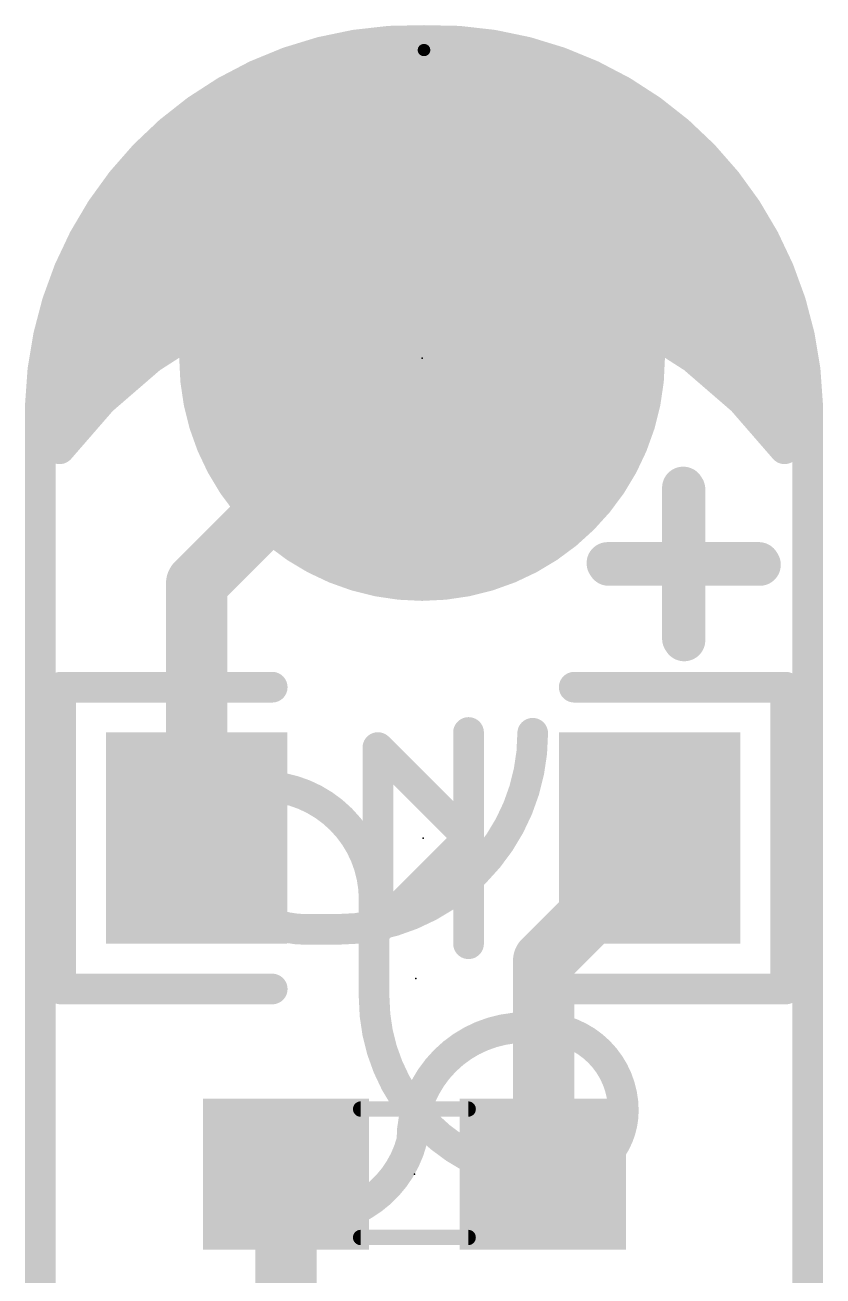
# Model space of a CAD drawing. Extents: x -26 to 81, y -13 to 14.
# Drawn here: x 7.13 to 12.41, y 5.49 to 13.78 of the extents above; entities that cross this region are included whole.
import ezdxf

# ---------------------------------------------------------------- set-up
doc = ezdxf.new("R2010")
doc.units = 0
for name, color, linetype in [('1', 12, 'CONTINUOUS'), ('16', 132, 'CONTINUOUS'), ('17', 110, 'CONTINUOUS'), ('20', 53, 'CONTINUOUS'), ('21', 41, 'CONTINUOUS'), ('22', 40, 'CONTINUOUS'), ('23', 53, 'CONTINUOUS'), ('24', 53, 'CONTINUOUS'), ('51', 53, 'CONTINUOUS')]:
    doc.layers.add(name, color=color, linetype=linetype)

# ---------------------------------------------------------------- blocks, each defined once
blk = doc.blocks.new('RECT')
blk.add_solid([(-0.5, -0.5), (0.5, -0.5), (-0.5, 0.5), (0.5, 0.5)])
blk = doc.blocks.new('ROUNDP')
at = {"const_width": 0.5}
blk.add_lwpolyline([(0, -0.25, 1), (0, 0.25, 1), (0, -0.25)], format="xyb", dxfattribs=at)

msp = doc.modelspace()

# ---------------------------------------------------------------- linework, layer by layer
at = {"layer": '1'}
for points, const_width in [([(9.3963, 13.5487), (9.0415, 13.4725)], 0.2032), ([(9.7587, 13.5697), (9.3963, 13.5487)], 0.2032), ([(10.121, 13.5487), (9.7587, 13.5697)], 0.2032), ([(10.4759, 13.4725), (10.121, 13.5487)], 0.2032), ([(9.0415, 13.4725), (8.7024, 13.343)], 0.2032), ([(8.8811, 13.4112), (10.6363, 13.4112)], 0.2032), ([(10.8149, 13.343), (10.4759, 13.4725)], 0.2032), ([(8.7024, 13.343), (8.3872, 13.1631)], 0.2032), ([(11.1302, 13.1631), (10.8149, 13.343)], 0.2032), ([(8.3872, 13.1631), (8.1031, 12.9372)], 0.2032), ([(8.4659, 13.208), (11.0515, 13.208)], 0.2032), ([(11.4142, 12.9372), (11.1302, 13.1631)], 0.2032), ([(8.1881, 13.0048), (11.3292, 13.0048)], 0.2032), ([(8.1031, 12.9372), (7.8569, 12.6705)], 0.2032), ([(11.6604, 12.6705), (11.4142, 12.9372)], 0.2032), ([(7.978, 12.8016), (11.5394, 12.8016)], 0.2032), ([(7.8569, 12.6705), (7.6544, 12.3693)], 0.2032), ([(11.8629, 12.3693), (11.6604, 12.6705)], 0.2032), ([(7.8085, 12.5984), (11.7089, 12.5984)], 0.2032), ([(7.6544, 12.3693), (7.5003, 12.0407)], 0.2032), ([(7.6718, 12.3952), (11.8455, 12.3952)], 0.2032), ([(12.017, 12.0407), (11.8629, 12.3693)], 0.2032), ([(7.5713, 12.192), (11.9461, 12.192)], 0.2032), ([(8.7113, 11.9809), (9.1216, 12.1013)], 0.2032), ([(9.1216, 12.1013), (9.5449, 12.1621)], 0.2032), ([(9.5449, 12.1621), (9.9725, 12.1621)], 0.2032), ([(9.9725, 12.1621), (10.3958, 12.1013)], 0.2032), ([(10.3958, 12.1013), (10.8061, 11.9809)], 0.2032), ([(7.5003, 12.0407), (7.3983, 11.6924)], 0.2032), ([(12.1191, 11.6924), (12.017, 12.0407)], 0.2032), ([(7.4851, 11.9888), (8.7382, 11.9888)], 0.2032), ([(8.3222, 11.8034), (8.7113, 11.9809)], 0.2032), ([(10.7792, 11.9888), (12.0322, 11.9888)], 0.2032), ([(10.8061, 11.9809), (11.1951, 11.8034)], 0.2032), ([(7.4256, 11.7856), (8.2944, 11.7856)], 0.2032), ([(7.9624, 11.5724), (8.3222, 11.8034)], 0.2032), ([(11.1951, 11.8034), (11.555, 11.5724)], 0.2032), ([(11.2229, 11.7856), (12.0918, 11.7856)], 0.2032), ([(7.3983, 11.6924), (7.3507, 11.3326)], 0.2032), ([(8.2663, 10.0773), (9.7587, 11.5697)], 0.4064), ([(12.1667, 11.3326), (12.1191, 11.6924)], 0.2032), ([(7.3838, 11.5824), (7.9779, 11.5824)], 0.2032), ([(7.639, 11.2926), (7.9624, 11.5724)], 0.2032), ([(11.5395, 11.5824), (12.1336, 11.5824)], 0.2032), ([(11.555, 11.5724), (11.8784, 11.2926)], 0.2032), ([(7.3569, 11.3792), (7.739, 11.3792)], 0.2032), ([(11.7783, 11.3792), (12.1605, 11.3792)], 0.2032), ([(7.3507, 11.3326), (7.3587, 10.9697)], 0.2032), ([(7.3587, 10.9697), (7.639, 11.2926)], 0.2032), ([(11.8784, 11.2926), (12.1587, 10.9697)], 0.2032), ([(12.1587, 10.9697), (12.1667, 11.3326)], 0.2032), ([(7.3541, 11.176), (7.5377, 11.176)], 0.2032), ([(11.9796, 11.176), (12.1632, 11.176)], 0.2032), ([(7.3586, 10.9728), (7.3614, 10.9728)], 0.2032), ([(12.156, 10.9728), (12.1587, 10.9728)], 0.2032), ([(8.2663, 8.3896), (8.2663, 10.0773)], 0.4064), ([(11.2663, 8.3896), (11.2663, 8.2793)], 0.4064), ([(11.2663, 8.2793), (10.5639, 7.5768)], 0.4064), ([(10.5639, 7.5768), (10.5639, 6.168)], 0.4064), ([(8.8579, 6.162), (8.8579, 4.0504)], 0.4064), ([(10.5639, 6.168), (10.5579, 6.162)], 0.4064)]:
    msp.add_lwpolyline(points, dxfattribs=dict(at, const_width=const_width))
for points, const_width in [([(9.3934, 13.5994, 1), (9.3993, 13.498)], 0.1016), ([(9.407, 13.499, 1), (9.3857, 13.5983)], 0.1016), ([(9.7616, 13.6204, 1), (9.7557, 13.519)], 0.1016), ([(9.7616, 13.519, 1), (9.7557, 13.6204)], 0.1016), ([(10.1317, 13.5983, 1), (10.1104, 13.499)], 0.1016), ([(10.1181, 13.498, 1), (10.124, 13.5994)], 0.1016), ([(8.8811, 13.462, 1), (8.8811, 13.3604)], 0.1016), ([(9.0308, 13.5222, 1), (9.0521, 13.4228)], 0.1016), ([(9.0596, 13.425, 1), (9.0234, 13.5199)], 0.1016), ([(10.494, 13.5199, 1), (10.4578, 13.425)], 0.1016), ([(10.4652, 13.4228, 1), (10.4865, 13.5222)], 0.1016), ([(10.6363, 13.3604, 1), (10.6363, 13.462)], 0.1016), ([(8.6843, 13.3904, 1), (8.7206, 13.2955)], 0.1016), ([(8.7276, 13.2988, 1), (8.6773, 13.3871)], 0.1016), ([(10.8401, 13.3871, 1), (10.7898, 13.2988)], 0.1016), ([(10.7968, 13.2955, 1), (10.8331, 13.3904)], 0.1016), ([(8.4188, 13.1234, 1), (8.3556, 13.2029)], 0.1016), ([(8.4659, 13.2588, 1), (8.4659, 13.1572)], 0.1016), ([(11.0515, 13.1572, 1), (11.0515, 13.2588)], 0.1016), ([(11.1618, 13.2029, 1), (11.0986, 13.1234)], 0.1016), ([(8.362, 13.2072, 1), (8.4124, 13.119)], 0.1016), ([(11.105, 13.119, 1), (11.1554, 13.2072)], 0.1016), ([(8.1881, 13.0556, 1), (8.1881, 12.954)], 0.1016), ([(11.3292, 12.954, 1), (11.3292, 13.0556)], 0.1016), ([(8.0715, 12.9769, 1), (8.1347, 12.8974)], 0.1016), ([(8.1404, 12.9027, 1), (8.0658, 12.9716)], 0.1016), ([(11.4516, 12.9716, 1), (11.3769, 12.9027)], 0.1016), ([(11.3826, 12.8974, 1), (11.4459, 12.9769)], 0.1016), ([(7.978, 12.8524, 1), (7.978, 12.7508)], 0.1016), ([(11.5394, 12.7508, 1), (11.5394, 12.8524)], 0.1016), ([(7.8991, 12.6421, 1), (7.8148, 12.6988)], 0.1016), ([(11.7026, 12.6988, 1), (11.6183, 12.6421)], 0.1016), ([(7.8085, 12.6492, 1), (7.8085, 12.5476)], 0.1016), ([(7.8196, 12.705, 1), (7.8943, 12.636)], 0.1016), ([(11.6231, 12.636, 1), (11.6977, 12.705)], 0.1016), ([(11.7089, 12.5476, 1), (11.7089, 12.6492)], 0.1016), ([(7.6123, 12.3976, 1), (7.6966, 12.341)], 0.1016), ([(7.7004, 12.3477, 1), (7.6084, 12.3909)], 0.1016), ([(7.6718, 12.446, 1), (7.6718, 12.3444)], 0.1016), ([(11.9089, 12.3909, 1), (11.8169, 12.3477)], 0.1016), ([(11.8208, 12.341, 1), (11.9051, 12.3976)], 0.1016), ([(11.8455, 12.3444, 1), (11.8455, 12.446)], 0.1016), ([(7.5713, 12.2428, 1), (7.5713, 12.1412)], 0.1016), ([(11.9461, 12.1412, 1), (11.9461, 12.2428)], 0.1016), ([(9.1144, 12.1516, 1), (9.1288, 12.051)], 0.1016), ([(9.1359, 12.0525, 1), (9.1073, 12.15)], 0.1016), ([(9.5449, 12.2129, 1), (9.5449, 12.1113)], 0.1016), ([(9.5521, 12.1118, 1), (9.5376, 12.2124)], 0.1016), ([(9.9797, 12.2124, 1), (9.9653, 12.1118)], 0.1016), ([(9.9725, 12.1113, 1), (9.9725, 12.2129)], 0.1016), ([(10.4101, 12.15, 1), (10.3815, 12.0525)], 0.1016), ([(10.3885, 12.051, 1), (10.403, 12.1516)], 0.1016), ([(7.4543, 12.0622, 1), (7.5463, 12.0191)], 0.1016), ([(7.5491, 12.0264, 1), (7.4516, 12.055)], 0.1016), ([(12.0658, 12.055, 1), (11.9683, 12.0264)], 0.1016), ([(11.971, 12.0191, 1), (12.063, 12.0622)], 0.1016), ([(7.4851, 12.0396, 1), (7.4851, 11.938)], 0.1016), ([(8.697, 12.0297, 1), (8.7256, 11.9322)], 0.1016), ([(8.7323, 11.9347, 1), (8.6902, 12.0271)], 0.1016), ([(8.7382, 11.938, 1), (8.7382, 12.0396)], 0.1016), ([(10.7792, 12.0396, 1), (10.7792, 11.938)], 0.1016), ([(10.8272, 12.0271, 1), (10.785, 11.9347)], 0.1016), ([(10.7918, 11.9322, 1), (10.8204, 12.0297)], 0.1016), ([(12.0322, 11.938, 1), (12.0322, 12.0396)], 0.1016), ([(7.4256, 11.8364, 1), (7.4256, 11.7348)], 0.1016), ([(8.3011, 11.8497, 1), (8.3433, 11.7572)], 0.1016), ([(8.2944, 11.7348, 1), (8.2944, 11.8364)], 0.1016), ([(8.3497, 11.7607, 1), (8.2948, 11.8462)], 0.1016), ([(11.2226, 11.8462, 1), (11.1677, 11.7607)], 0.1016), ([(11.2229, 11.8364, 1), (11.2229, 11.7348)], 0.1016), ([(11.1741, 11.7572, 1), (11.2162, 11.8497)], 0.1016), ([(12.0918, 11.7348, 1), (12.0918, 11.8364)], 0.1016), ([(7.4487, 11.6857, 1), (7.3479, 11.699)], 0.1016), ([(9.8305, 11.4979, 1), (9.6868, 11.6415)], 0.2032), ([(12.1694, 11.699, 1), (12.0687, 11.6857)], 0.1016), ([(7.3495, 11.7067, 1), (7.447, 11.6781)], 0.1016), ([(12.0703, 11.6781, 1), (12.1678, 11.7067)], 0.1016), ([(7.3838, 11.6332, 1), (7.3838, 11.5316)], 0.1016), ([(7.9349, 11.6152, 1), (7.9898, 11.5297)], 0.1016), ([(7.9956, 11.534, 1), (7.9291, 11.6109)], 0.1016), ([(7.9779, 11.5316, 1), (7.9779, 11.6332)], 0.1016), ([(11.5395, 11.6332, 1), (11.5395, 11.5316)], 0.1016), ([(11.5883, 11.6109, 1), (11.5218, 11.534)], 0.1016), ([(11.5276, 11.5297, 1), (11.5825, 11.6152)], 0.1016), ([(12.1336, 11.5316, 1), (12.1336, 11.6332)], 0.1016), ([(7.3569, 11.43, 1), (7.3569, 11.3284)], 0.1016), ([(7.739, 11.3284, 1), (7.739, 11.43)], 0.1016), ([(11.7783, 11.43, 1), (11.7783, 11.3284)], 0.1016), ([(12.1605, 11.3284, 1), (12.1605, 11.43)], 0.1016), ([(7.4015, 11.3337, 1), (7.2999, 11.3314)], 0.1016), ([(7.3003, 11.3392, 1), (7.4011, 11.3259)], 0.1016), ([(7.6057, 11.3311, 1), (7.6722, 11.2542)], 0.1016), ([(7.6773, 11.2593, 1), (7.6006, 11.3259)], 0.1016), ([(11.9167, 11.3259, 1), (11.84, 11.2593)], 0.1016), ([(11.8451, 11.2542, 1), (11.9116, 11.3311)], 0.1016), ([(12.2174, 11.3314, 1), (12.1159, 11.3337)], 0.1016), ([(12.1163, 11.3259, 1), (12.217, 11.3392)], 0.1016), ([(7.3541, 11.2268, 1), (7.3541, 11.1252)], 0.1016), ([(7.5377, 11.1252, 1), (7.5377, 11.2268)], 0.1016), ([(11.9796, 11.2268, 1), (11.9796, 11.1252)], 0.1016), ([(12.1632, 11.1252, 1), (12.1632, 11.2268)], 0.1016), ([(7.3586, 11.0236, 1), (7.3586, 10.922)], 0.1016), ([(7.3203, 11.003, 1), (7.397, 10.9364)], 0.1016), ([(7.3614, 10.922, 1), (7.3614, 11.0236)], 0.1016), ([(12.156, 11.0236, 1), (12.156, 10.922)], 0.1016), ([(12.1203, 10.9364, 1), (12.197, 11.003)], 0.1016), ([(12.1587, 10.922, 1), (12.1587, 11.0236)], 0.1016), ([(7.3079, 10.9686, 1), (7.4095, 10.9708)], 0.1016), ([(12.1079, 10.9708, 1), (12.2095, 10.9686)], 0.1016), ([(8.3679, 10.0773, 1), (8.1647, 10.0773)], 0.2032), ([(8.1945, 10.1492, 1), (8.3381, 10.0055)], 0.2032), ([(11.3679, 8.3896, 1), (11.1647, 8.3896)], 0.2032), ([(8.1647, 8.3896, 1), (8.3679, 8.3896)], 0.2032), ([(11.3381, 8.2074, 1), (11.1945, 8.3511)], 0.2032), ([(11.1647, 8.2793, 1), (11.3679, 8.2793)], 0.2032), ([(10.492, 7.6487, 1), (10.6357, 7.505)], 0.2032), ([(10.6655, 7.5768, 1), (10.4623, 7.5768)], 0.2032), ([(8.9595, 6.162, 1), (8.7563, 6.162)], 0.2032), ([(10.486, 6.2339, 1), (10.6297, 6.0902)], 0.2032), ([(10.6357, 6.0962, 1), (10.492, 6.2399)], 0.2032), ([(10.4623, 6.168, 1), (10.6655, 6.168)], 0.2032)]:
    msp.add_lwpolyline(points, format="xyb", dxfattribs=dict(at, const_width=const_width))
at = {"layer": '16', "const_width": 0.2032}
for points in [[(9.0415, 13.4725), (9.3963, 13.5487)], [(9.3963, 13.5487), (9.7587, 13.5697)], [(9.7587, 13.5697), (10.121, 13.5487)], [(10.121, 13.5487), (10.4759, 13.4725)], [(8.7024, 13.343), (9.0415, 13.4725)], [(8.8811, 13.4112), (10.6363, 13.4112)], [(10.4759, 13.4725), (10.8149, 13.343)], [(8.3872, 13.1631), (8.7024, 13.343)], [(10.8149, 13.343), (11.1302, 13.1631)], [(8.1031, 12.9372), (8.3872, 13.1631)], [(8.4659, 13.208), (11.0515, 13.208)], [(11.1302, 13.1631), (11.4142, 12.9372)], [(8.1881, 13.0048), (11.3292, 13.0048)], [(7.8569, 12.6705), (8.1031, 12.9372)], [(11.4142, 12.9372), (11.6604, 12.6705)], [(7.978, 12.8016), (11.5394, 12.8016)], [(7.6544, 12.3693), (7.8569, 12.6705)], [(11.6604, 12.6705), (11.8629, 12.3693)], [(7.8085, 12.5984), (11.7089, 12.5984)], [(7.5003, 12.0407), (7.6544, 12.3693)], [(7.6718, 12.3952), (11.8455, 12.3952)], [(11.8629, 12.3693), (12.017, 12.0407)], [(7.5713, 12.192), (11.9461, 12.192)], [(9.1216, 12.1013), (8.7113, 11.9809)], [(9.5449, 12.1621), (9.1216, 12.1013)], [(9.9725, 12.1621), (9.5449, 12.1621)], [(10.3958, 12.1013), (9.9725, 12.1621)], [(10.8061, 11.9809), (10.3958, 12.1013)], [(7.3983, 11.6924), (7.5003, 12.0407)], [(12.017, 12.0407), (12.1191, 11.6924)], [(7.4851, 11.9888), (8.7382, 11.9888)], [(8.7113, 11.9809), (8.3222, 11.8034)], [(10.7792, 11.9888), (12.0322, 11.9888)], [(11.1951, 11.8034), (10.8061, 11.9809)], [(7.4256, 11.7856), (8.2944, 11.7856)], [(8.3222, 11.8034), (7.9624, 11.5724)], [(11.555, 11.5724), (11.1951, 11.8034)], [(11.2229, 11.7856), (12.0918, 11.7856)], [(7.3507, 11.3326), (7.3983, 11.6924)], [(12.1191, 11.6924), (12.1667, 11.3326)], [(7.3838, 11.5824), (7.9779, 11.5824)], [(7.9624, 11.5724), (7.639, 11.2926)], [(11.5395, 11.5824), (12.1336, 11.5824)], [(11.8784, 11.2926), (11.555, 11.5724)], [(7.3569, 11.3792), (7.739, 11.3792)], [(11.7783, 11.3792), (12.1605, 11.3792)], [(7.3587, 10.9697), (7.3507, 11.3326)], [(7.639, 11.2926), (7.3587, 10.9697)], [(12.1587, 10.9697), (11.8784, 11.2926)], [(12.1667, 11.3326), (12.1587, 10.9697)], [(7.3542, 11.176), (7.5377, 11.176)], [(11.9796, 11.176), (12.1632, 11.176)], [(7.3586, 10.9728), (7.3614, 10.9728)], [(12.156, 10.9728), (12.1588, 10.9728)]]:
    msp.add_lwpolyline(points, dxfattribs=at)
at = {"layer": '16', "const_width": 0.1016}
for points in [[(9.3934, 13.5994, 1), (9.3993, 13.498)], [(9.407, 13.499, 1), (9.3857, 13.5983)], [(9.7616, 13.6204, 1), (9.7557, 13.519)], [(9.7616, 13.519, 1), (9.7557, 13.6204)], [(10.1317, 13.5983, 1), (10.1104, 13.499)], [(10.1181, 13.498, 1), (10.124, 13.5994)], [(8.8811, 13.462, 1), (8.8811, 13.3604)], [(9.0308, 13.5222, 1), (9.0521, 13.4228)], [(9.0596, 13.425, 1), (9.0234, 13.5199)], [(10.494, 13.5199, 1), (10.4578, 13.425)], [(10.4652, 13.4228, 1), (10.4865, 13.5222)], [(10.6363, 13.3604, 1), (10.6363, 13.462)], [(8.6843, 13.3904, 1), (8.7206, 13.2955)], [(8.7276, 13.2988, 1), (8.6773, 13.3871)], [(10.8401, 13.3871, 1), (10.7898, 13.2988)], [(10.7968, 13.2955, 1), (10.8331, 13.3904)], [(8.4188, 13.1234, 1), (8.3556, 13.2029)], [(8.4659, 13.2588, 1), (8.4659, 13.1572)], [(11.0515, 13.1572, 1), (11.0515, 13.2588)], [(11.1618, 13.2029, 1), (11.0986, 13.1234)], [(8.362, 13.2072, 1), (8.4124, 13.119)], [(11.105, 13.119, 1), (11.1554, 13.2072)], [(8.1881, 13.0556, 1), (8.1881, 12.954)], [(11.3292, 12.954, 1), (11.3292, 13.0556)], [(8.0715, 12.9769, 1), (8.1347, 12.8974)], [(8.1404, 12.9027, 1), (8.0658, 12.9716)], [(11.4516, 12.9716, 1), (11.3769, 12.9027)], [(11.3826, 12.8974, 1), (11.4459, 12.9769)], [(7.978, 12.8524, 1), (7.978, 12.7508)], [(11.5394, 12.7508, 1), (11.5394, 12.8524)], [(7.8991, 12.6421, 1), (7.8148, 12.6988)], [(11.7026, 12.6988, 1), (11.6183, 12.6421)], [(7.8085, 12.6492, 1), (7.8085, 12.5476)], [(7.8196, 12.705, 1), (7.8943, 12.636)], [(11.6231, 12.636, 1), (11.6977, 12.705)], [(11.7089, 12.5476, 1), (11.7089, 12.6492)], [(7.6123, 12.3976, 1), (7.6966, 12.341)], [(7.7004, 12.3477, 1), (7.6084, 12.3909)], [(7.6718, 12.446, 1), (7.6718, 12.3444)], [(11.9089, 12.3909, 1), (11.8169, 12.3477)], [(11.8208, 12.341, 1), (11.9051, 12.3976)], [(11.8455, 12.3444, 1), (11.8455, 12.446)], [(7.5713, 12.2428, 1), (7.5713, 12.1412)], [(11.9461, 12.1412, 1), (11.9461, 12.2428)], [(9.1144, 12.1516, 1), (9.1288, 12.051)], [(9.1359, 12.0525, 1), (9.1073, 12.15)], [(9.5449, 12.2129, 1), (9.5449, 12.1113)], [(9.5521, 12.1118, 1), (9.5376, 12.2124)], [(9.9797, 12.2124, 1), (9.9653, 12.1118)], [(9.9725, 12.1113, 1), (9.9725, 12.2129)], [(10.4101, 12.15, 1), (10.3815, 12.0525)], [(10.3885, 12.051, 1), (10.403, 12.1516)], [(7.4543, 12.0622, 1), (7.5463, 12.0191)], [(7.5491, 12.0264, 1), (7.4516, 12.055)], [(12.0658, 12.055, 1), (11.9683, 12.0264)], [(11.971, 12.0191, 1), (12.063, 12.0622)], [(7.4851, 12.0396, 1), (7.4851, 11.938)], [(8.697, 12.0297, 1), (8.7256, 11.9322)], [(8.7323, 11.9347, 1), (8.6902, 12.0271)], [(8.7382, 11.938, 1), (8.7382, 12.0396)], [(10.7792, 12.0396, 1), (10.7792, 11.938)], [(10.8272, 12.0271, 1), (10.785, 11.9347)], [(10.7918, 11.9322, 1), (10.8204, 12.0297)], [(12.0322, 11.938, 1), (12.0322, 12.0396)], [(7.4256, 11.8364, 1), (7.4256, 11.7348)], [(8.3011, 11.8497, 1), (8.3433, 11.7572)], [(8.2944, 11.7348, 1), (8.2944, 11.8364)], [(8.3497, 11.7607, 1), (8.2948, 11.8462)], [(11.2226, 11.8462, 1), (11.1677, 11.7607)], [(11.2229, 11.8364, 1), (11.2229, 11.7348)], [(11.1741, 11.7572, 1), (11.2162, 11.8497)], [(12.0918, 11.7348, 1), (12.0918, 11.8364)], [(7.4487, 11.6857, 1), (7.3479, 11.699)], [(12.1694, 11.699, 1), (12.0687, 11.6857)], [(7.3495, 11.7067, 1), (7.447, 11.6781)], [(12.0703, 11.6781, 1), (12.1678, 11.7067)], [(7.3838, 11.6332, 1), (7.3838, 11.5316)], [(7.9349, 11.6152, 1), (7.9898, 11.5297)], [(7.9956, 11.534, 1), (7.9291, 11.6109)], [(7.9779, 11.5316, 1), (7.9779, 11.6332)], [(11.5395, 11.6332, 1), (11.5395, 11.5316)], [(11.5883, 11.6109, 1), (11.5218, 11.534)], [(11.5276, 11.5297, 1), (11.5825, 11.6152)], [(12.1336, 11.5316, 1), (12.1336, 11.6332)], [(7.3569, 11.43, 1), (7.3569, 11.3284)], [(7.739, 11.3284, 1), (7.739, 11.43)], [(11.7783, 11.43, 1), (11.7783, 11.3284)], [(12.1605, 11.3284, 1), (12.1605, 11.43)], [(7.4015, 11.3337, 1), (7.2999, 11.3314)], [(7.3003, 11.3392, 1), (7.4011, 11.3259)], [(7.6057, 11.3311, 1), (7.6722, 11.2542)], [(7.6773, 11.2593, 1), (7.6006, 11.3259)], [(11.9167, 11.3259, 1), (11.84, 11.2593)], [(11.8451, 11.2542, 1), (11.9116, 11.3311)], [(12.2174, 11.3314, 1), (12.1159, 11.3337)], [(12.1163, 11.3259, 1), (12.217, 11.3392)], [(7.3542, 11.2268, 1), (7.3542, 11.1252)], [(7.5377, 11.1252, 1), (7.5377, 11.2268)], [(11.9796, 11.2268, 1), (11.9796, 11.1252)], [(12.1632, 11.1252, 1), (12.1632, 11.2268)], [(7.3586, 11.0236, 1), (7.3586, 10.922)], [(7.3203, 11.003, 1), (7.397, 10.9364)], [(7.3614, 10.922, 1), (7.3614, 11.0236)], [(12.156, 11.0236, 1), (12.156, 10.922)], [(12.1203, 10.9364, 1), (12.197, 11.003)], [(12.1588, 10.922, 1), (12.1588, 11.0236)], [(7.3079, 10.9686, 1), (7.4095, 10.9708)], [(12.1079, 10.9708, 1), (12.2095, 10.9686)]]:
    msp.add_lwpolyline(points, format="xyb", dxfattribs=at)
at = {"layer": '20'}
for points, const_width in [([(9.7714, 13.6754, 0.4144), (7.2314, 11.2624)], 0.2032), ([(12.3114, 11.2624, 0.4143), (9.7714, 13.6754)], 0.2032), ([(9.7701, 13.7261, 1), (9.7727, 13.6246)], 0.1016), ([(9.7701, 13.6246, 1), (9.7727, 13.7261)], 0.1016), ([(9.7698, 13.6119, 0.0126), (9.773, 13.6119)], 0.08), ([(9.7703, 13.6319, 1), (9.7693, 13.5919)], 0.04), ([(9.7735, 13.5919, 1), (9.7725, 13.6319)], 0.04), ([(7.2822, 11.2624, 1), (7.1806, 11.2624)], 0.1016), ([(12.3622, 11.2624, 1), (12.2606, 11.2624)], 0.1016), ([(7.1806, 11.2636, 1), (7.2822, 11.2611)], 0.1016), ([(12.2606, 11.2611, 1), (12.3622, 11.2637)], 0.1016)]:
    msp.add_lwpolyline(points, format="xyb", dxfattribs=dict(at, const_width=const_width))
at = {"layer": '20', "const_width": 0.2032}
for points in [[(7.2314, 3.3884), (7.2314, 11.2624)], [(12.3114, 11.2624), (12.3114, 3.3884)]]:
    msp.add_lwpolyline(points, dxfattribs=at)
at = {"layer": '21'}
for points, const_width in [([(11.4942, 10.7012), (11.4942, 9.7013)], 0.2794), ([(10.9943, 10.2013), (11.9942, 10.2013)], 0.2794), ([(8.7663, 9.3896), (7.3663, 9.3896)], 0.2032), ([(7.3663, 9.3896), (7.3663, 7.3896)], 0.2032), ([(10.7663, 9.3896), (12.1663, 9.3896)], 0.2032), ([(12.1663, 9.3896), (12.1663, 7.3896)], 0.2032), ([(10.0663, 9.0896), (10.0663, 8.3896)], 0.2032), ([(10.0663, 8.3896), (9.4663, 8.9896)], 0.2032), ([(9.4663, 8.9896), (9.4663, 7.7896)], 0.2032), ([(9.4663, 7.7896), (10.0663, 8.3896)], 0.2032), ([(10.0663, 8.3896), (10.0663, 7.6896)], 0.2032), ([(7.3663, 7.3896), (8.7663, 7.3896)], 0.2032), ([(12.1663, 7.3896), (10.7663, 7.3896)], 0.2032)]:
    msp.add_lwpolyline(points, dxfattribs=dict(at, const_width=const_width))
for points, const_width in [([(11.5641, 10.7012, 1), (11.4244, 10.7012)], 0.1397), ([(10.9943, 10.2711, 1), (10.9943, 10.1314)], 0.1397), ([(11.9942, 10.1314, 1), (11.9942, 10.2711)], 0.1397), ([(11.4244, 9.7013, 1), (11.5641, 9.7013)], 0.1397), ([(7.3663, 9.4404, 1), (7.3663, 9.3388)], 0.1016), ([(7.4171, 9.3896, 1), (7.3155, 9.3896)], 0.1016), ([(8.7663, 9.3388, 1), (8.7663, 9.4404)], 0.1016), ([(10.7663, 9.4404, 1), (10.7663, 9.3388)], 0.1016), ([(12.2171, 9.3896, 1), (12.1155, 9.3896)], 0.1016), ([(12.1663, 9.3388, 1), (12.1663, 9.4404)], 0.1016), ([(10.1171, 9.0896, 1), (10.0155, 9.0896)], 0.1016), ([(9.5022, 9.0255, 1), (9.4304, 8.9537)], 0.1016), ([(9.5171, 8.9896, 1), (9.4155, 8.9896)], 0.1016), ([(10.1171, 8.3896, 1), (10.0155, 8.3896)], 0.1016), ([(10.1022, 8.3537, 1), (10.0304, 8.4255)], 0.1016), ([(10.0304, 8.3537, 1), (10.1022, 8.4255)], 0.1016), ([(10.0155, 8.3896, 1), (10.1171, 8.3896)], 0.1016), ([(9.4304, 7.8255, 1), (9.5022, 7.7537)], 0.1016), ([(9.4155, 7.7896, 1), (9.5171, 7.7896)], 0.1016), ([(10.0155, 7.6896, 1), (10.1171, 7.6896)], 0.1016), ([(7.3663, 7.4404, 1), (7.3663, 7.3388)], 0.1016), ([(8.7663, 7.3388, 1), (8.7663, 7.4404)], 0.1016), ([(10.7663, 7.4404, 1), (10.7663, 7.3388)], 0.1016), ([(12.1663, 7.3388, 1), (12.1663, 7.4404)], 0.1016), ([(7.3155, 7.3896, 1), (7.4171, 7.3896)], 0.1016), ([(12.1155, 7.3896, 1), (12.2171, 7.3896)], 0.1016)]:
    msp.add_lwpolyline(points, format="xyb", dxfattribs=dict(at, const_width=const_width))
at = {"layer": '22'}
for points, const_width in [([(11.5575, 10.7114, 1), (11.4178, 10.7114)], 0.1397), ([(10.9877, 10.2813, 1), (10.9877, 10.1416)], 0.1397), ([(11.9877, 10.1416, 1), (11.9877, 10.2813)], 0.1397), ([(11.4178, 9.7115, 1), (11.5575, 9.7115)], 0.1397), ([(9.1912, 7.7844, 0.4142), (10.4912, 9.0844)], 0.2032), ([(10.542, 9.0844, 1), (10.4404, 9.0844)], 0.1016), ([(8.5912, 8.7344, 0.4142), (8.3412, 8.4844)], 0.2032), ([(8.5912, 8.7852, 1), (8.5912, 8.6836)], 0.1016), ([(8.5912, 8.6836, 1), (8.5912, 8.7852)], 0.1016), ([(9.4412, 7.9844, 0.4142), (8.6912, 8.7344)], 0.2032), ([(8.6912, 8.7852, 1), (8.6912, 8.6836)], 0.1016), ([(8.6912, 8.6836, 1), (8.6912, 8.7852)], 0.1016), ([(8.392, 8.4844, 1), (8.2904, 8.4844)], 0.1016), ([(8.3412, 8.4344, 0.4142), (8.9912, 7.7844)], 0.2032), ([(8.392, 8.4344, 1), (8.2904, 8.4344)], 0.1016), ([(8.2904, 8.4844, 1), (8.392, 8.4844)], 0.1016), ([(8.2904, 8.4344, 1), (8.392, 8.4344)], 0.1016), ([(9.492, 7.9844, 1), (9.3904, 7.9844)], 0.1016), ([(9.3904, 7.9844, 1), (9.492, 7.9844)], 0.1016), ([(8.9912, 7.8352, 1), (8.9912, 7.7336)], 0.1016), ([(8.9912, 7.7336, 1), (8.9912, 7.8352)], 0.1016), ([(9.1912, 7.8352, 1), (9.1912, 7.7336)], 0.1016), ([(9.1912, 7.7336, 1), (9.1912, 7.8352)], 0.1016), ([(9.4412, 7.3344, 0.4142), (10.6412, 6.1344)], 0.2032), ([(9.492, 7.3344, 1), (9.3904, 7.3344)], 0.1016), ([(9.3904, 7.3344, 1), (9.492, 7.3344)], 0.1016), ([(10.4412, 7.1344, 0.4142), (9.6912, 6.3844)], 0.2032), ([(10.4412, 7.1852, 1), (10.4412, 7.0836)], 0.1016), ([(10.4412, 7.0836, 1), (10.4412, 7.1852)], 0.1016), ([(11.0912, 6.5844, 0.4142), (10.5412, 7.1344)], 0.2032), ([(10.5412, 7.1852, 1), (10.5412, 7.0836)], 0.1016), ([(10.5412, 7.0836, 1), (10.5412, 7.1852)], 0.1016), ([(10.6412, 6.1344, 0.4142), (11.0912, 6.5844)], 0.2032), ([(11.142, 6.5844, 1), (11.0404, 6.5844)], 0.1016), ([(11.0404, 6.5844, 1), (11.142, 6.5844)], 0.1016), ([(8.8412, 5.8844, 0.4142), (9.6912, 6.3844)], 0.2032), ([(9.7404, 6.3716, 1), (9.6421, 6.3971)], 0.1016), ([(9.6404, 6.3844, 1), (9.742, 6.3844)], 0.1016), ([(10.6412, 6.1852, 1), (10.6412, 6.0836)], 0.1016), ([(10.6412, 6.0836, 1), (10.6412, 6.1852)], 0.1016), ([(8.854, 5.9336, 1), (8.8285, 5.8352)], 0.1016)]:
    msp.add_lwpolyline(points, format="xyb", dxfattribs=dict(at, const_width=const_width))
for points, const_width in [([(11.4877, 10.7114), (11.4877, 9.7115)], 0.2794), ([(11.9877, 10.2114), (10.9877, 10.2114)], 0.2794), ([(8.5912, 8.7344), (8.6912, 8.7344)], 0.2032), ([(8.3412, 8.4344), (8.3412, 8.4844)], 0.2032), ([(9.4412, 7.9844), (9.4412, 7.3344)], 0.2032), ([(9.1912, 7.7844), (8.9912, 7.7844)], 0.2032), ([(10.5412, 7.1344), (10.4412, 7.1344)], 0.2032)]:
    msp.add_lwpolyline(points, dxfattribs=dict(at, const_width=const_width))
at = {"layer": '23'}
for p in [(9.7587, 11.5697), (9.7663, 8.3896), (9.7079, 6.162)]:
    msp.add_point(p, dxfattribs=at)
at = {"layer": '24'}
msp.add_point((9.718, 7.46), dxfattribs=at)
at = {"layer": '51', "const_width": 0.1016}
for points in [[(9.3519, 6.594), (10.0639, 6.594)], [(9.3519, 5.743), (10.0639, 5.743)]]:
    msp.add_lwpolyline(points, dxfattribs=at)
at = {"layer": '51', "const_width": 0.0508}
for points in [[(9.3519, 6.6194, 1), (9.3519, 6.5686)], [(10.0639, 6.5686, 1), (10.0639, 6.6194)], [(9.3519, 5.7684, 1), (9.3519, 5.7176)], [(10.0639, 5.7176, 1), (10.0639, 5.7684)]]:
    msp.add_lwpolyline(points, format="xyb", dxfattribs=at)

# ---------------------------------------------------------------- block references
at = {"layer": '1', "xscale": 1.2, "yscale": 1.4}
for p in [(8.2663, 8.3896), (11.2663, 8.3896)]:
    msp.add_blockref('RECT', p, dxfattribs=at)
at = {"layer": '1', "xscale": 1.1}
for p in [(8.8579, 6.162), (10.5579, 6.162)]:
    msp.add_blockref('RECT', p, dxfattribs=at)
at = {"layer": '17', "xscale": 3.216, "yscale": 3.216, "rotation": 270}
msp.add_blockref('ROUNDP', (9.7587, 11.5697), dxfattribs=at)
msp.add_blockref('ROUNDP', (9.7587, 11.5697), dxfattribs=at)
at = {"layer": '51', "xscale": 0.5001, "yscale": 0.95}
for p in [(9.1197, 6.1671), (10.2881, 6.1671)]:
    msp.add_blockref('RECT', p, dxfattribs=at)

doc.saveas('drawing.dxf')
